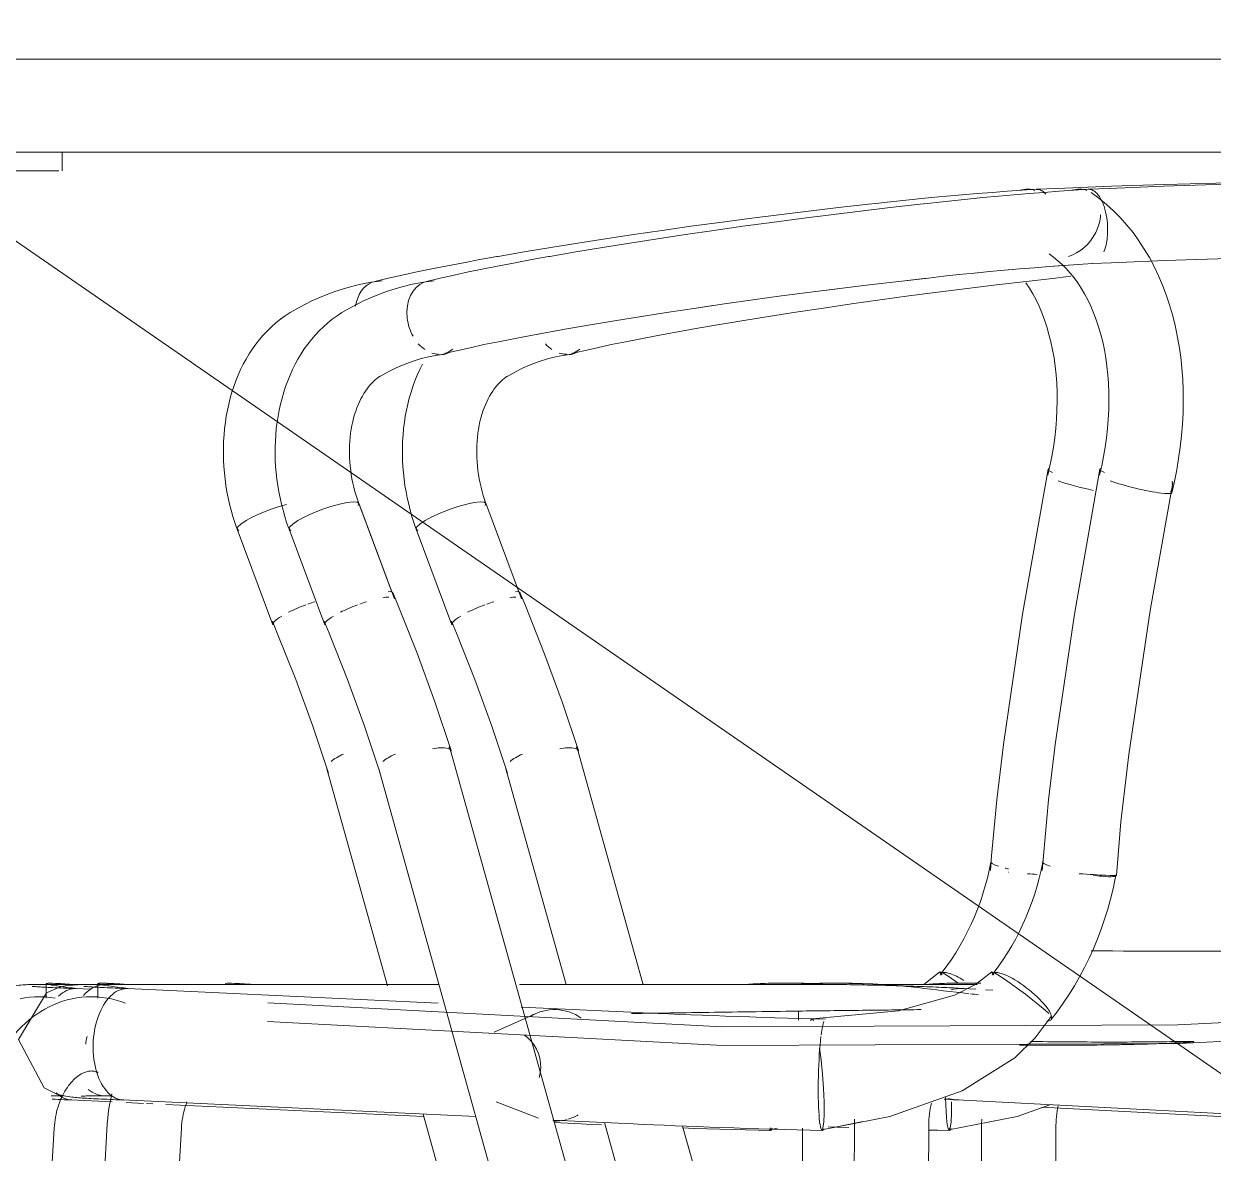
# Model space of a CAD drawing. Header units: inches. Extents: x 20230 to 40520, y -638 to 835.
# Drawn here: x 29269.24 to 29285.24, y 15.28 to 30.48 of the extents above; entities that cross this region are included whole.
import ezdxf

# ---------------------------------------------------------------- set-up
doc = ezdxf.new("R2010")
doc.units = ezdxf.units.IN
doc.header["$MEASUREMENT"] = 0
doc.layers.add('A-ANNO-KEYN', color=231, linetype='Continuous', lineweight=9)
doc.layers.add('I-FURN', color=30, linetype='Continuous', lineweight=9)

# ---------------------------------------------------------------- blocks, each defined once
blk = doc.blocks.new('HermanMiller_Collection_Air-Chair_SideChair_Arms - Arms-460524-Elevation - South')
at = {"layer": 'I-FURN'}
for p, q in [((26211.856, 27.021), (26211.711, 27)), ((26209.904, 23.678), (26209.927, 23.661)), ((26209.905, 23.677), (26210.384, 22.392)), ((26211.111, 20.451), (26211.924, 17.534)), ((26219.359, 17.72), (26219.141, 17.551)), ((26207.333, 17.563), (26207.333, 17.367)), ((26208.058, 17.552), (26207.388, 17.552)), ((26207.93, 17.487), (26207.73, 17.496)), ((26214.329, 17.552), (26213.704, 17.551)), ((26215.57, 17.552), (26215.353, 17.552)), ((26207.561, 16.052), (26207.399, 16.052)), ((26207.666, 15.997), (26208.221, 15.971)), ((26208.41, 15.962), (26208.644, 15.951)), ((26208.681, 15.95), (26208.769, 15.946)), ((26208.942, 15.938), (26212.416, 15.774)), ((26220.724, 15.902), (26225.082, 15.675)), ((26212.405, 15.808), (26216.254, 2)), ((26214.17, 15.692), (26214.533, 15.675)), ((26217.071, 15.597), (26217.088, 15.622)), ((26217.173, 15.617), (26217.071, 15.597)), ((26217.511, 15.62), (26217.483, 9.953))]:
    blk.add_line(p, q, dxfattribs=at)
at = {"layer": 'I-FURN', "flags": 128}
for points in [[(26226.402, 28.335), (26226.196, 28.34), (26225.62, 28.35), (26225.018, 28.353), (26224.392, 28.352), (26223.743, 28.345), (26223.072, 28.332), (26222.38, 28.314), (26221.668, 28.291), (26220.937, 28.263), (26220.66, 28.251)], [(26220.658, 28.251), (26220.463, 28.238), (26220.265, 28.224), (26220.064, 28.209), (26219.861, 28.193), (26219.656, 28.176), (26219.449, 28.158), (26219.24, 28.139), (26219.031, 28.118), (26218.821, 28.097), (26218.61, 28.075), (26218.535, 28.066)], [(26213.414, 27.348), (26213.765, 27.409), (26214.123, 27.468), (26214.488, 27.527), (26214.86, 27.585), (26215.237, 27.642), (26215.62, 27.698), (26216.008, 27.753), (26216.399, 27.806), (26216.794, 27.858), (26217.192, 27.909), (26217.592, 27.958), (26217.993, 28.005), (26218.396, 28.051), (26218.535, 28.066)], [(26211.755, 27.012), (26211.936, 27.054), (26212.124, 27.096), (26212.32, 27.138), (26212.523, 27.18), (26212.732, 27.222), (26212.948, 27.263), (26213.169, 27.304), (26213.397, 27.345), (26213.414, 27.348)], [(26211.711, 27), (26211.544, 26.968), (26211.378, 26.926), (26211.215, 26.874), (26211.055, 26.814), (26210.898, 26.744), (26210.744, 26.666), (26210.616, 26.592)], [(26220.516, 26.991), (26220.563, 26.918), (26220.609, 26.842), (26220.652, 26.761), (26220.692, 26.676), (26220.73, 26.587), (26220.765, 26.495), (26220.797, 26.399), (26220.826, 26.299), (26220.852, 26.196), (26220.875, 26.091), (26220.894, 25.982), (26220.909, 25.87), (26220.922, 25.756), (26220.93, 25.64), (26220.935, 25.521), (26220.936, 25.401), (26220.934, 25.279), (26220.927, 25.156), (26220.917, 25.032), (26220.903, 24.907), (26220.886, 24.781), (26220.864, 24.655), (26220.839, 24.529), (26220.81, 24.402)], [(26210.616, 26.592), (26210.55, 26.55), (26210.486, 26.504), (26210.425, 26.455), (26210.366, 26.402), (26210.309, 26.348), (26210.255, 26.29), (26210.204, 26.23), (26210.155, 26.167), (26210.109, 26.102), (26210.065, 26.036), (26210.024, 25.967), (26209.986, 25.896), (26209.95, 25.824), (26209.917, 25.75), (26209.886, 25.675), (26209.858, 25.598), (26209.833, 25.52), (26209.81, 25.441), (26209.79, 25.361), (26209.772, 25.28), (26209.757, 25.197), (26209.744, 25.115), (26209.734, 25.031), (26209.726, 24.947), (26209.72, 24.863), (26209.718, 24.778), (26209.717, 24.693), (26209.719, 24.607), (26209.724, 24.522), (26209.731, 24.437), (26209.74, 24.352), (26209.752, 24.267), (26209.766, 24.182), (26209.783, 24.098), (26209.802, 24.015), (26209.823, 23.932), (26209.846, 23.85), (26209.872, 23.768), (26209.9, 23.688), (26209.904, 23.678)], [(26220.813, 24.486), (26220.471, 22.535), (26220.212, 20.78)], [(26210.565, 24.011), (26210.468, 23.984), (26210.346, 23.942), (26210.225, 23.894), (26210.115, 23.844), (26210.022, 23.793)], [(26210.022, 23.793), (26209.953, 23.747), (26209.913, 23.708), (26209.904, 23.679), (26209.904, 23.678)], [(26211.132, 20.394), (26210.921, 21.025), (26210.691, 21.653), (26210.443, 22.279), (26210.377, 22.438)], [(26220.212, 20.78), (26220.123, 20.034), (26220.054, 19.284), (26220.04, 19.086)], [(26220.045, 19.197), (26220.023, 19.09), (26219.998, 18.983), (26219.969, 18.877), (26219.938, 18.771), (26219.903, 18.667), (26219.864, 18.563), (26219.823, 18.461), (26219.778, 18.361), (26219.731, 18.262), (26219.681, 18.166), (26219.628, 18.071), (26219.572, 17.979), (26219.514, 17.889), (26219.453, 17.802), (26219.39, 17.718), (26219.371, 17.694)], [(26219.389, 17.681), (26219.362, 17.711), (26219.362, 17.721)], [(26219.362, 17.721), (26219.389, 17.711), (26219.441, 17.681), (26219.515, 17.633), (26219.606, 17.57)], [(26206.266, 16.809), (26206.639, 17.439), (26206.817, 17.514), (26206.892, 17.532), (26206.936, 17.538), (26206.968, 17.542), (26206.993, 17.544), (26207.017, 17.546), (26207.039, 17.547), (26207.062, 17.548), (26207.085, 17.549), (26207.109, 17.55), (26207.134, 17.55), (26207.16, 17.551), (26207.187, 17.551), (26207.216, 17.552), (26207.246, 17.552), (26207.277, 17.552), (26207.31, 17.552), (26207.344, 17.552), (26207.379, 17.552), (26207.388, 17.552)], [(26207.143, 17.526), (26207.146, 17.526), (26207.153, 17.526), (26207.163, 17.525), (26207.176, 17.523), (26207.191, 17.522), (26207.209, 17.521), (26207.23, 17.52), (26207.252, 17.518), (26207.276, 17.517), (26207.302, 17.515), (26207.33, 17.514), (26207.359, 17.512), (26207.39, 17.51), (26207.423, 17.509), (26207.456, 17.507), (26207.492, 17.506), (26207.528, 17.504), (26207.566, 17.502), (26207.605, 17.501), (26207.644, 17.499), (26207.685, 17.498), (26207.727, 17.496), (26207.728, 17.496)], [(26207.31, 17.385), (26207.244, 17.387), (26207.179, 17.385), (26207.113, 17.38), (26207.048, 17.371), (26206.984, 17.359)], [(26207.452, 17.369), (26207.387, 17.378), (26207.321, 17.384), (26207.31, 17.385)], [(26207.414, 16.008), (26207.453, 16.006), (26207.492, 16.004), (26207.533, 16.002), (26207.575, 16.001), (26207.617, 15.999), (26207.661, 15.998), (26207.668, 15.997)], [(26214.533, 15.675), (26214.668, 15.669), (26214.807, 15.663)], [(26215.897, 15.621), (26216.056, 15.615), (26216.225, 15.61), (26216.396, 15.604), (26216.568, 15.599), (26216.743, 15.594), (26216.918, 15.589), (26217.079, 15.585)]]:
    blk.add_lwpolyline(points, dxfattribs=at)
at = {"layer": 'I-FURN'}
for centre, major_axis, ratio, start_param, end_param in [((26220.415, 27.793), (0.282, 0.413), 0.716528, 0.185746, 0.709345), ((26211.871, 26.525), (-0.116, 0.486), 0.74611, 0.096646, 1.080879), ((26221.305, 24.392), (-0.491, 0.093), 0.137076, 6.030341, 6.283185), ((26221.305, 24.392), (-0.491, 0.093), 0.137076, 0.008955, 0.532553), ((26221.296, 24.285), (-0.486, 0.118), 0.11091, 0.809563, 1.85676), ((26210.853, 22.567), (0.468, 0.175), 0.191458, 1.558762, 2.082361), ((26210.853, 22.567), (0.468, 0.175), 0.191458, 1.296963, 1.495509), ((26210.853, 22.567), (0.468, 0.175), 0.191458, 2.34416, 3.141593), ((26211.593, 20.585), (0.482, 0.134), 0.301377, 2.051225, 2.306833), ((26211.593, 20.585), (0.482, 0.134), 0.301377, 2.306833, 2.568633), ((26220.536, 19.106), (-0.492, 0.091), 0.107353, 6.170071, 6.955469), ((26220.536, 19.106), (-0.492, 0.091), 0.107353, 0.934083, 1.04809), ((26220.538, 19.052), (-0.499, 0.035), 0.020295, 1.037396, 1.046794), ((26220.538, 19.052), (-0.499, 0.035), 0.020295, 1.570393, 1.832193), ((26219.764, 17.385), (-0.393, 0.31), 0.26753, 5.651962, 6.437361), ((26219.764, 17.385), (-0.393, 0.31), 0.26753, 5.128364, 5.651962), ((26213.027, 101.858), (0, 84.692), 0.707107, 3.05175, 3.053597), ((26217.099, 16.334), (0.02, 0.75), 0.096081, 2.904588, 3.166388), ((26217.099, 16.334), (0.02, 0.75), 0.096081, 3.166388, 3.428187)]:
    blk.add_ellipse(centre, major_axis=major_axis, ratio=ratio, start_param=start_param, end_param=end_param, dxfattribs=at)
for points, knots in [([(26220.784, 28.184), (26220.768, 28.202), (26220.735, 28.232), (26220.692, 28.251), (26220.668, 28.249), (26220.66, 28.249)], [-0.4285714, -0.4285714, -0.4285714, -0.4285714, -0.2857143, -0.1428571, -0.0815679, -0.0815679, -0.0815679, -0.0815679]), ([(26217.64, 17.563), (26217.542, 17.567), (26217.319, 17.572), (26217.006, 17.568), (26216.832, 17.558), (26216.758, 17.552)], [-0.5605666, -0.5605666, -0.5605666, -0.5605666, -0.4, -0.2, -0.0201682, -0.0201682, -0.0201682, -0.0201682])]:
    blk.add_open_spline(points, degree=3, knots=knots, dxfattribs=at)
for points in [[(26207.749, 17.548), (26207.652, 17.555), (26207.485, 17.566), (26207.34, 17.57), (26207.319, 17.56), (26207.422, 17.539), (26207.567, 17.519), (26207.654, 17.508)], [(26207.717, 17.496), (26207.644, 17.495), (26207.568, 17.459), (26207.501, 17.393)], [(26207.469, 16.095), (26207.533, 16.03), (26207.607, 15.996), (26207.68, 15.997)]]:
    blk.add_open_spline(points, degree=3, dxfattribs=at)
blk = doc.blocks.new('Falcon 7700 Series Pedestal Base - 36_ Square Top x 30_ - Wheelchair Height-V20-Elevation - South')
at = {"layer": 'I-FURN'}
for p, q in [((26207.547, 28.5), (26207.547, 28.75)), ((26207.505, 28.5), (26205.789, 28.5))]:
    blk.add_line(p, q, dxfattribs=at)
blk = doc.blocks.new('HermanMiller_Collection_Air-Chair_SideChair_Arms - Arms-V21-Elevation - South')
at = {"layer": 'I-FURN'}
for p, q in [((26221.12, 27.08), (26221.053, 27.072)), ((26214.283, 26.014), (26214.379, 26.027)), ((26213.73, 22.742), (26213.25, 24.026)), ((26212.313, 23.678), (26212.336, 23.661)), ((26212.313, 23.677), (26212.793, 22.392)), ((26215.368, 17.546), (26214.483, 20.719)), ((26213.52, 20.451), (26214.328, 17.55)), ((26210.524, 17.552), (26209.797, 17.552)), ((26219.357, 17.552), (26218.516, 17.552)), ((26214.845, 15.695), (26218.151, 3.837)), ((26208.155, 15.676), (26207.361, 2)), ((26208.362, 2), (26209.154, 15.618)), ((26218.169, 7.497), (26215.897, 15.645)), ((26219.92, 15.65), (26219.853, 2)), ((26220.853, 2), (26220.92, 15.645))]:
    blk.add_line(p, q, dxfattribs=at)
at = {"layer": 'I-FURN', "flags": 128}
for points in [[(26215.996, 26.363), (26216.341, 26.423), (26216.694, 26.482), (26217.054, 26.54), (26217.42, 26.597), (26217.793, 26.653), (26218.171, 26.708), (26218.554, 26.762), (26218.941, 26.815), (26219.331, 26.867), (26219.725, 26.917), (26220.12, 26.965), (26220.517, 27.012), (26220.915, 27.057), (26221.053, 27.072)], [(26214.395, 26.039), (26214.567, 26.079), (26214.748, 26.119), (26214.935, 26.16), (26215.131, 26.2), (26215.333, 26.24), (26215.542, 26.281), (26215.758, 26.321), (26215.979, 26.36), (26215.996, 26.363)], [(26213.543, 25.737), (26213.647, 25.796), (26213.753, 25.849), (26213.86, 25.895), (26213.968, 25.935), (26214.078, 25.969), (26214.188, 25.996), (26214.283, 26.014)], [(26212.395, 25.896), (26212.359, 25.824), (26212.326, 25.75), (26212.295, 25.675), (26212.267, 25.598), (26212.242, 25.52), (26212.219, 25.441), (26212.199, 25.361), (26212.181, 25.28), (26212.165, 25.197), (26212.153, 25.115), (26212.142, 25.031), (26212.135, 24.947), (26212.129, 24.863), (26212.127, 24.778), (26212.126, 24.693), (26212.128, 24.607), (26212.133, 24.522), (26212.14, 24.437), (26212.149, 24.352), (26212.161, 24.267), (26212.175, 24.182), (26212.192, 24.098), (26212.211, 24.015), (26212.232, 23.932), (26212.255, 23.85), (26212.281, 23.768), (26212.309, 23.688), (26212.313, 23.678)], [(26213.251, 24.025), (26213.232, 24.078), (26213.215, 24.132), (26213.199, 24.186), (26213.185, 24.242), (26213.172, 24.298), (26213.16, 24.354), (26213.151, 24.411), (26213.142, 24.468), (26213.136, 24.525), (26213.131, 24.582), (26213.128, 24.639), (26213.126, 24.696), (26213.126, 24.752), (26213.128, 24.808), (26213.131, 24.863), (26213.136, 24.917), (26213.142, 24.971), (26213.15, 25.023), (26213.159, 25.074), (26213.17, 25.124), (26213.182, 25.173), (26213.196, 25.22), (26213.21, 25.266), (26213.226, 25.31), (26213.243, 25.352), (26213.261, 25.393), (26213.28, 25.431), (26213.3, 25.468), (26213.32, 25.502), (26213.341, 25.535), (26213.362, 25.565), (26213.384, 25.594), (26213.406, 25.62), (26213.429, 25.644), (26213.451, 25.666), (26213.474, 25.686), (26213.496, 25.704), (26213.518, 25.721), (26213.54, 25.735), (26213.543, 25.737)], [(26213.094, 24.038), (26212.993, 24.016), (26212.877, 23.984), (26212.754, 23.942)], [(26213.251, 24.025), (26213.228, 24.042), (26213.175, 24.046), (26213.094, 24.038)], [(26213.242, 23.995), (26213.251, 24.024), (26213.251, 24.025)], [(26212.754, 23.942), (26212.634, 23.894), (26212.524, 23.844), (26212.431, 23.793)], [(26212.431, 23.793), (26212.362, 23.747), (26212.322, 23.708), (26212.313, 23.679), (26212.313, 23.678)], [(26214.494, 20.698), (26214.274, 21.355), (26214.035, 22.009), (26213.777, 22.66), (26213.708, 22.826)], [(26213.541, 20.394), (26213.33, 21.025), (26213.1, 21.653), (26212.852, 22.279), (26212.786, 22.438)], [(26219.863, 17.548), (26219.818, 17.549), (26219.773, 17.55), (26219.729, 17.55), (26219.686, 17.551), (26219.644, 17.551), (26219.603, 17.552), (26219.563, 17.552), (26219.524, 17.552), (26219.486, 17.552), (26219.45, 17.552), (26219.414, 17.552), (26219.38, 17.552), (26219.355, 17.552)], [(26208.216, 16.078), (26208.201, 16.013), (26208.188, 15.948), (26208.177, 15.882), (26208.168, 15.815), (26208.161, 15.749), (26208.156, 15.682), (26208.155, 15.676)], [(26209.154, 15.618), (26209.156, 15.655), (26209.16, 15.692), (26209.165, 15.729), (26209.171, 15.765), (26209.178, 15.801), (26209.186, 15.836), (26209.195, 15.871), (26209.205, 15.905), (26209.216, 15.938), (26209.228, 15.97)], [(26219.48, 15.597), (26219.497, 15.622), (26219.509, 15.697), (26219.515, 15.816), (26219.514, 15.97)], [(26220.838, 15.933), (26220.396, 15.777), (26219.48, 15.597)], [(26220.948, 15.918), (26220.941, 15.882), (26220.935, 15.846), (26220.93, 15.809), (26220.926, 15.772), (26220.923, 15.734), (26220.921, 15.696), (26220.92, 15.658), (26220.92, 15.645)], [(26219.922, 15.737), (26219.92, 15.671), (26219.92, 15.65)], [(26217.853, 15.637), (26217.972, 15.633), (26218.134, 15.627)], [(26219.207, 15.592), (26219.327, 15.589), (26219.488, 15.585)]]:
    blk.add_lwpolyline(points, dxfattribs=at)
at = {"layer": 'I-FURN'}
for centre, major_axis, ratio, start_param, end_param in [((26214.279, 26.525), (-0.116, 0.486), 0.74611, 2.191041, 2.45284), ((26214.279, 26.525), (-0.116, 0.486), 0.74611, 3.238238, 3.500038), ((26214.279, 26.525), (-0.116, 0.486), 0.74611, 2.71464, 2.976439), ((26214.322, 26.524), (-0.057, 0.497), 0.711436, 2.914489, 3.176288), ((26214.322, 26.524), (-0.057, 0.497), 0.711436, 3.176288, 3.438088), ((26213.262, 22.567), (0.468, 0.175), 0.191458, 0.511565, 0.773364), ((26213.247, 22.632), (0.461, 0.194), 0.144221, 6.220526, 6.744124), ((26213.262, 22.567), (0.468, 0.175), 0.191458, 1.558762, 2.082361), ((26213.262, 22.567), (0.468, 0.175), 0.191458, 1.296963, 1.495509), ((26213.262, 22.567), (0.468, 0.175), 0.191458, 2.34416, 3.141593), ((26214.001, 20.585), (0.482, 0.134), 0.301377, 2.051225, 2.306833), ((26214.017, 20.546), (0.476, 0.152), 0.239355, 0.740351, 1.000511), ((26214.017, 20.546), (0.476, 0.152), 0.239355, 6.237561, 7.02296), ((26214.001, 20.585), (0.482, 0.134), 0.301377, 6.233824, 6.495623), ((26214.001, 20.585), (0.482, 0.134), 0.301377, 2.306833, 2.568633), ((26219.508, 16.334), (0.02, 0.75), 0.096081, 1.989878, 3.166388), ((26219.508, 16.334), (0.02, 0.75), 0.096081, 3.166388, 3.428187)]:
    blk.add_ellipse(centre, major_axis=major_axis, ratio=ratio, start_param=start_param, end_param=end_param, dxfattribs=at)
for points, knots in [([(26210.109, 17.551), (26210.033, 17.557), (26209.886, 17.566), (26209.747, 17.57), (26209.74, 17.563), (26209.749, 17.558)], [-0.9652904, -0.9652904, -0.9652904, -0.9652904, -0.8, -0.6, -0.4, -0.4, -0.4, -0.4]), ([(26219.909, 17.567), (26219.857, 17.568), (26219.684, 17.571), (26219.421, 17.569), (26219.254, 17.558), (26219.183, 17.553)], [-0.4845248, -0.4845248, -0.4845248, -0.4845248, -0.4, -0.2, -0.032871, -0.032871, -0.032871, -0.032871])]:
    blk.add_open_spline(points, degree=3, knots=knots, dxfattribs=at)
blk = doc.blocks.new('Falcon 7700 Series Pedestal Base - 36_ Square Top x 30_ - Wheelchair Height-V23-Elevation - South')
at = {"layer": 'I-FURN'}
for p, q in [((26199.015, 30), (26224.041, 30)), ((26224.041, 28.75), (26199.015, 28.75))]:
    blk.add_line(p, q, dxfattribs=at)
blk = doc.blocks.new('HermanMiller_Collection_Air-Chair_SideChair_Arms - Arms-V24-Elevation - South')
at = {"layer": 'I-FURN'}
for p, q in [((26212.553, 27.021), (26212.408, 27)), ((26212.571, 26.014), (26212.667, 26.027)), ((26212.018, 22.742), (26211.538, 24.026)), ((26210.601, 23.678), (26210.624, 23.661)), ((26210.602, 23.677), (26211.081, 22.392)), ((26217.989, 2), (26212.771, 20.719)), ((26211.808, 20.451), (26216.951, 2)), ((26208.03, 17.563), (26208.03, 17.367)), ((26212.608, 17.3), (26208.427, 17.496)), ((26217.645, 17.552), (26213.704, 17.551)), ((26219.84, 17.487), (26219.674, 17.496)), ((26220.07, 17.475), (26219.97, 17.48)), ((26213.916, 17.157), (26213.361, 16.908)), ((26215.3, 17.173), (26213.726, 17.247)), ((26217.455, 17.07), (26217.455, 17.193)), ((26217.637, 17.091), (26217.619, 17.066)), ((26217.66, 17.066), (26217.637, 17.091)), ((26208.221, 16.052), (26208.084, 16.052)), ((26208.363, 15.997), (26213.113, 15.774)), ((26213.387, 15.972), (26213.956, 15.754)), ((26219.591, 15.998), (26225.779, 15.675)), ((26214.149, 15.726), (26215.23, 15.675)), ((26206.65, 2), (26207.442, 15.618)), ((26218.208, 15.65), (26218.141, 2)), ((26219.141, 2), (26219.208, 15.645))]:
    blk.add_line(p, q, dxfattribs=at)
at = {"layer": 'I-FURN', "flags": 128}
for points in [[(26228.935, 28.25), (26228.466, 28.28), (26227.969, 28.306), (26227.444, 28.326), (26226.893, 28.34), (26226.317, 28.35), (26225.715, 28.353), (26225.089, 28.352), (26224.44, 28.345), (26223.769, 28.332), (26223.077, 28.314), (26222.365, 28.291), (26221.634, 28.263), (26221.357, 28.251)], [(26221.355, 28.251), (26221.16, 28.238), (26220.962, 28.224), (26220.761, 28.209), (26220.558, 28.193), (26220.353, 28.176), (26220.146, 28.158), (26219.937, 28.139), (26219.728, 28.118), (26219.518, 28.097), (26219.307, 28.075), (26219.232, 28.066)], [(26221.394, 28.206), (26221.498, 28.13), (26221.599, 28.048), (26221.695, 27.961), (26221.787, 27.868), (26221.875, 27.77), (26221.957, 27.667), (26222.036, 27.559), (26222.109, 27.447), (26222.178, 27.331), (26222.242, 27.211), (26222.301, 27.088), (26222.355, 26.961), (26222.404, 26.83), (26222.449, 26.697), (26222.488, 26.561), (26222.523, 26.422), (26222.553, 26.281), (26222.578, 26.138), (26222.599, 25.993), (26222.615, 25.845), (26222.625, 25.697), (26222.632, 25.547), (26222.633, 25.395), (26222.63, 25.243), (26222.622, 25.09), (26222.609, 24.936), (26222.592, 24.782), (26222.571, 24.628), (26222.545, 24.474), (26222.514, 24.32), (26222.479, 24.167)], [(26214.111, 27.348), (26214.462, 27.409), (26214.82, 27.468), (26215.185, 27.527), (26215.557, 27.585), (26215.934, 27.642), (26216.317, 27.698), (26216.705, 27.753), (26217.096, 27.806), (26217.491, 27.858), (26217.889, 27.909), (26218.289, 27.958), (26218.69, 28.005), (26219.093, 28.051), (26219.232, 28.066)], [(26220.829, 27.38), (26220.889, 27.337), (26220.947, 27.29), (26221.003, 27.239), (26221.058, 27.183), (26221.111, 27.123), (26221.163, 27.059), (26221.213, 26.991), (26221.26, 26.918), (26221.306, 26.842), (26221.349, 26.761), (26221.389, 26.676), (26221.427, 26.587), (26221.462, 26.495), (26221.494, 26.399), (26221.523, 26.299), (26221.549, 26.196), (26221.572, 26.091), (26221.591, 25.982), (26221.606, 25.87), (26221.619, 25.756), (26221.627, 25.64), (26221.632, 25.521), (26221.633, 25.401), (26221.63, 25.279), (26221.624, 25.156), (26221.614, 25.032), (26221.6, 24.907), (26221.583, 24.781), (26221.561, 24.655), (26221.536, 24.529), (26221.507, 24.402)], [(26212.452, 27.012), (26212.633, 27.054), (26212.821, 27.096), (26213.017, 27.138), (26213.22, 27.18), (26213.429, 27.222), (26213.645, 27.263), (26213.866, 27.304), (26214.094, 27.345), (26214.111, 27.348)], [(26221.41, 27.252), (26221.22, 27.24), (26221.026, 27.226), (26220.83, 27.212), (26220.632, 27.196), (26220.431, 27.179), (26220.228, 27.162), (26220.025, 27.143), (26219.82, 27.123), (26219.614, 27.102), (26219.408, 27.08), (26219.341, 27.072)], [(26228.854, 27.253), (26228.4, 27.283), (26227.917, 27.307), (26227.404, 27.327), (26226.864, 27.341), (26226.297, 27.35), (26225.704, 27.353), (26225.087, 27.352), (26224.445, 27.344), (26223.781, 27.332), (26223.096, 27.314), (26222.39, 27.291), (26221.665, 27.263), (26221.408, 27.252)], [(26214.284, 26.363), (26214.629, 26.423), (26214.982, 26.482), (26215.342, 26.54), (26215.709, 26.597), (26216.081, 26.653), (26216.459, 26.708), (26216.842, 26.762), (26217.229, 26.815), (26217.619, 26.867), (26218.013, 26.917), (26218.408, 26.965), (26218.805, 27.012), (26219.203, 27.057), (26219.341, 27.072)], [(26212.408, 27), (26212.241, 26.968), (26212.075, 26.926), (26211.912, 26.874), (26211.752, 26.814), (26211.595, 26.744), (26211.441, 26.666), (26211.313, 26.592)], [(26211.313, 26.592), (26211.247, 26.55), (26211.183, 26.504), (26211.122, 26.455), (26211.063, 26.402), (26211.006, 26.348), (26210.952, 26.29), (26210.901, 26.23), (26210.852, 26.167), (26210.806, 26.102), (26210.762, 26.036), (26210.721, 25.967), (26210.683, 25.896), (26210.647, 25.824), (26210.614, 25.75), (26210.583, 25.675), (26210.555, 25.598), (26210.53, 25.52), (26210.507, 25.441), (26210.487, 25.361), (26210.469, 25.28), (26210.454, 25.197), (26210.441, 25.115), (26210.43, 25.031), (26210.423, 24.947), (26210.417, 24.863), (26210.415, 24.778), (26210.414, 24.693), (26210.416, 24.607), (26210.421, 24.522), (26210.428, 24.437), (26210.437, 24.352), (26210.449, 24.267), (26210.463, 24.182), (26210.48, 24.098), (26210.499, 24.015), (26210.52, 23.932), (26210.543, 23.85), (26210.569, 23.768), (26210.597, 23.688), (26210.601, 23.678)], [(26212.684, 26.039), (26212.856, 26.079), (26213.036, 26.119), (26213.224, 26.16), (26213.419, 26.2), (26213.621, 26.24), (26213.83, 26.281), (26214.046, 26.321), (26214.267, 26.36), (26214.284, 26.363)], [(26211.831, 25.737), (26211.935, 25.796), (26212.041, 25.849), (26212.148, 25.895), (26212.256, 25.935), (26212.366, 25.969), (26212.476, 25.996), (26212.571, 26.014)], [(26211.539, 24.025), (26211.52, 24.078), (26211.503, 24.132), (26211.487, 24.186), (26211.473, 24.242), (26211.46, 24.298), (26211.448, 24.354), (26211.439, 24.411), (26211.431, 24.468), (26211.424, 24.525), (26211.419, 24.582), (26211.416, 24.639), (26211.414, 24.696), (26211.414, 24.752), (26211.416, 24.808), (26211.419, 24.863), (26211.424, 24.917), (26211.43, 24.971), (26211.438, 25.023), (26211.448, 25.074), (26211.458, 25.124), (26211.47, 25.173), (26211.484, 25.22), (26211.499, 25.266), (26211.514, 25.31), (26211.531, 25.352), (26211.549, 25.393), (26211.568, 25.431), (26211.588, 25.468), (26211.608, 25.502), (26211.629, 25.535), (26211.65, 25.565), (26211.672, 25.594), (26211.694, 25.62), (26211.717, 25.644), (26211.739, 25.666), (26211.762, 25.686), (26211.784, 25.704), (26211.806, 25.721), (26211.828, 25.735), (26211.831, 25.737)], [(26221.51, 24.486), (26221.168, 22.535), (26220.909, 20.78)], [(26221.9, 20.647), (26222.189, 22.582), (26222.493, 24.299)], [(26211.382, 24.038), (26211.281, 24.016), (26211.165, 23.984), (26211.043, 23.942)], [(26211.539, 24.025), (26211.516, 24.042), (26211.463, 24.046), (26211.382, 24.038)], [(26211.53, 23.995), (26211.539, 24.024), (26211.539, 24.025)], [(26211.043, 23.942), (26210.922, 23.894), (26210.812, 23.844), (26210.719, 23.793)], [(26210.719, 23.793), (26210.65, 23.747), (26210.61, 23.708), (26210.601, 23.679), (26210.601, 23.678)], [(26212.782, 20.698), (26212.562, 21.355), (26212.323, 22.009), (26212.065, 22.66), (26211.996, 22.826)], [(26211.829, 20.394), (26211.618, 21.025), (26211.388, 21.653), (26211.14, 22.279), (26211.074, 22.438)], [(26220.909, 20.78), (26220.82, 20.034), (26220.751, 19.284), (26220.736, 19.086)], [(26221.734, 19.017), (26221.795, 19.739), (26221.876, 20.458), (26221.9, 20.647)], [(26220.742, 19.197), (26220.72, 19.09), (26220.695, 18.983), (26220.666, 18.877), (26220.635, 18.771), (26220.6, 18.667), (26220.561, 18.563), (26220.52, 18.461), (26220.475, 18.361), (26220.428, 18.262), (26220.378, 18.166), (26220.325, 18.071), (26220.269, 17.979), (26220.21, 17.889), (26220.15, 17.802), (26220.087, 17.718), (26220.068, 17.694)], [(26220.853, 17.075), (26220.937, 17.185), (26221.018, 17.298), (26221.095, 17.414), (26221.168, 17.533), (26221.238, 17.655), (26221.304, 17.779), (26221.366, 17.905), (26221.424, 18.033), (26221.479, 18.164), (26221.529, 18.296), (26221.575, 18.429), (26221.617, 18.565), (26221.655, 18.701), (26221.688, 18.838), (26221.717, 18.976), (26221.725, 19.015)], [(26220.056, 17.72), (26219.838, 17.551), (26219.557, 17.407), (26218.802, 17.196), (26217.691, 17.092), (26217.637, 17.091)], [(26220.086, 17.681), (26220.059, 17.711), (26220.059, 17.721)], [(26220.059, 17.721), (26220.086, 17.711), (26220.138, 17.681), (26220.212, 17.633), (26220.303, 17.57), (26220.404, 17.498), (26220.508, 17.42)], [(26206.963, 16.809), (26207.336, 17.439), (26207.514, 17.514), (26207.589, 17.532), (26207.633, 17.538), (26207.665, 17.542), (26207.69, 17.544), (26207.714, 17.546), (26207.736, 17.547), (26207.759, 17.548), (26207.782, 17.549), (26207.806, 17.55), (26207.831, 17.55), (26207.857, 17.551), (26207.884, 17.551), (26207.913, 17.552), (26207.943, 17.552), (26207.974, 17.552), (26208.007, 17.552), (26208.041, 17.552), (26208.076, 17.552), (26208.085, 17.552)], [(26207.84, 17.526), (26207.843, 17.526), (26207.849, 17.526), (26207.86, 17.525), (26207.873, 17.523), (26207.888, 17.522), (26207.906, 17.521), (26207.927, 17.52), (26207.949, 17.518), (26207.973, 17.517), (26207.999, 17.515), (26208.027, 17.514), (26208.056, 17.512), (26208.087, 17.51), (26208.119, 17.509), (26208.153, 17.507), (26208.189, 17.506), (26208.225, 17.504), (26208.263, 17.502), (26208.302, 17.501), (26208.341, 17.499), (26208.382, 17.498), (26208.424, 17.496), (26208.425, 17.496)], [(26212.608, 17.551), (26210.21, 17.55), (26208.085, 17.552)], [(26219.687, 17.495), (26219.662, 17.497), (26219.636, 17.498), (26219.608, 17.5), (26219.579, 17.502), (26219.549, 17.504), (26219.518, 17.505), (26219.485, 17.507), (26219.451, 17.509), (26219.416, 17.511), (26219.379, 17.512), (26219.342, 17.514), (26219.303, 17.516), (26219.263, 17.518), (26219.222, 17.519), (26219.181, 17.521), (26219.138, 17.523), (26219.094, 17.524), (26219.05, 17.526), (26219.005, 17.527), (26218.959, 17.529), (26218.913, 17.53), (26218.866, 17.532), (26218.819, 17.533), (26218.771, 17.535), (26218.723, 17.536), (26218.675, 17.537), (26218.627, 17.539), (26218.578, 17.54), (26218.53, 17.541), (26218.481, 17.542), (26218.433, 17.543), (26218.385, 17.544), (26218.337, 17.545), (26218.29, 17.546), (26218.243, 17.547), (26218.197, 17.548), (26218.151, 17.548), (26218.106, 17.549), (26218.061, 17.55), (26218.017, 17.55), (26217.974, 17.551), (26217.932, 17.551), (26217.891, 17.552), (26217.851, 17.552), (26217.812, 17.552), (26217.774, 17.552), (26217.738, 17.552), (26217.702, 17.552), (26217.668, 17.552), (26217.643, 17.552)], [(26208.007, 17.385), (26207.941, 17.387), (26207.875, 17.385), (26207.81, 17.38), (26207.745, 17.371), (26207.681, 17.359), (26207.617, 17.343), (26207.555, 17.325), (26207.493, 17.303), (26207.433, 17.278), (26207.374, 17.25), (26207.317, 17.22), (26207.261, 17.187), (26207.206, 17.152), (26207.154, 17.114), (26207.103, 17.074), (26207.054, 17.031), (26207.006, 16.987)], [(26208.4, 17.298), (26208.339, 17.321), (26208.276, 17.34), (26208.213, 17.356), (26208.149, 17.369), (26208.084, 17.378), (26208.018, 17.384), (26208.007, 17.385)], [(26210.314, 17.303), (26216.428, 16.982), (26222.562, 17.006), (26226.364, 17.195)], [(26220.508, 17.42), (26220.609, 17.342), (26220.7, 17.27), (26220.774, 17.207), (26220.826, 17.159)], [(26215.3, 17.173), (26215.433, 17.167), (26215.57, 17.161), (26215.711, 17.155), (26215.857, 17.149), (26216.006, 17.143), (26216.159, 17.137), (26216.315, 17.132), (26216.475, 17.126), (26216.637, 17.12), (26216.802, 17.115), (26216.97, 17.109), (26217.139, 17.104), (26217.31, 17.098), (26217.483, 17.093), (26217.657, 17.088), (26217.817, 17.084)], [(26210.31, 17.053), (26216.438, 16.731), (26222.586, 16.757), (26226.365, 16.945)], [(26220.856, 17.12), (26220.641, 16.832), (26220.365, 16.565), (26219.659, 16.122), (26218.684, 15.777), (26217.768, 15.597)], [(26206.963, 16.809), (26207.305, 16.16), (26207.478, 16.077), (26207.553, 16.056), (26207.596, 16.047), (26207.627, 16.042), (26207.653, 16.038), (26207.677, 16.035), (26207.699, 16.033), (26207.722, 16.031), (26207.745, 16.029), (26207.768, 16.027), (26207.793, 16.025), (26207.819, 16.023), (26207.847, 16.022), (26207.875, 16.02), (26207.905, 16.018), (26207.936, 16.016), (26207.969, 16.014), (26208.003, 16.013), (26208.038, 16.011), (26208.074, 16.009), (26208.111, 16.008), (26208.15, 16.006), (26208.189, 16.004), (26208.23, 16.002), (26208.272, 16.001), (26208.314, 15.999), (26208.358, 15.998), (26208.365, 15.997)], [(26217.78, 16.344), (26217.761, 16.537), (26217.74, 16.696)], [(26207.442, 15.618), (26207.444, 15.655), (26207.448, 15.692), (26207.453, 15.729), (26207.459, 15.765), (26207.466, 15.801), (26207.474, 15.836), (26207.483, 15.871), (26207.493, 15.905), (26207.504, 15.938), (26207.516, 15.97), (26207.528, 16.002), (26207.542, 16.032), (26207.556, 16.061), (26207.57, 16.09), (26207.586, 16.117), (26207.601, 16.142), (26207.618, 16.167), (26207.634, 16.19), (26207.651, 16.212), (26207.668, 16.233), (26207.686, 16.252), (26207.703, 16.269), (26207.72, 16.286), (26207.737, 16.3), (26207.754, 16.314), (26207.771, 16.326), (26207.787, 16.337), (26207.803, 16.347), (26207.819, 16.355), (26207.834, 16.362), (26207.849, 16.368), (26207.863, 16.373), (26207.877, 16.378), (26207.891, 16.381), (26207.904, 16.383), (26207.916, 16.385), (26207.929, 16.386), (26207.941, 16.387), (26207.953, 16.386), (26207.954, 16.386)], [(26207.954, 16.386), (26207.966, 16.385), (26207.978, 16.384), (26207.991, 16.381), (26208.003, 16.378), (26208.016, 16.375), (26208.029, 16.37), (26208.031, 16.369)], [(26217.768, 15.597), (26217.785, 15.622), (26217.797, 15.697), (26217.803, 15.816), (26217.802, 15.97), (26217.794, 16.151), (26217.78, 16.344)], [(26207.804, 16.048), (26207.806, 16.049), (26207.813, 16.049), (26207.823, 16.049), (26207.836, 16.05), (26207.852, 16.05), (26207.87, 16.051), (26207.89, 16.051), (26207.913, 16.051), (26207.937, 16.052), (26207.963, 16.052), (26207.991, 16.052), (26208.02, 16.052), (26208.051, 16.052), (26208.083, 16.052)], [(26219.577, 15.999), (26219.56, 16), (26219.541, 16.001), (26219.519, 16.003), (26219.496, 16.004), (26219.47, 16.006), (26219.443, 16.007), (26219.414, 16.009)], [(26219.244, 15.952), (26219.236, 15.918), (26219.229, 15.882), (26219.223, 15.846), (26219.218, 15.809), (26219.214, 15.772), (26219.211, 15.734), (26219.209, 15.696), (26219.208, 15.658), (26219.208, 15.645)], [(26218.21, 15.737), (26218.208, 15.671), (26218.208, 15.65)], [(26215.23, 15.675), (26215.365, 15.669), (26215.504, 15.663), (26215.648, 15.657), (26215.796, 15.65), (26215.947, 15.644), (26216.102, 15.638), (26216.26, 15.633), (26216.422, 15.627), (26216.586, 15.621), (26216.753, 15.615), (26216.922, 15.61), (26217.093, 15.604), (26217.265, 15.599), (26217.44, 15.594), (26217.615, 15.589), (26217.776, 15.585)]]:
    blk.add_lwpolyline(points, dxfattribs=at)
at = {"layer": 'I-FURN'}
for centre, major_axis, ratio, start_param, end_param in [((26221.112, 27.793), (0.282, 0.413), 0.716528, 0.185746, 0.709345), ((26221.112, 27.793), (0.282, 0.413), 0.716528, 4.898135, 5.421734), ((26221.112, 27.793), (0.282, 0.413), 0.716528, 3.850938, 4.898135), ((26212.568, 26.525), (-0.116, 0.486), 0.74611, 0.096646, 1.405643), ((26212.568, 26.525), (-0.116, 0.486), 0.74611, 1.405643, 1.929241), ((26212.568, 26.525), (-0.116, 0.486), 0.74611, 2.191041, 2.45284), ((26212.568, 26.525), (-0.116, 0.486), 0.74611, 3.238238, 3.500038), ((26212.568, 26.525), (-0.116, 0.486), 0.74611, 2.71464, 2.938317), ((26212.61, 26.524), (-0.057, 0.497), 0.711436, 2.914489, 3.176288), ((26212.61, 26.524), (-0.057, 0.497), 0.711436, 3.176288, 3.438088), ((26222.002, 24.392), (-0.491, 0.093), 0.137076, 6.030341, 6.283185), ((26222.002, 24.392), (-0.491, 0.093), 0.137076, 0.008955, 0.532553), ((26221.993, 24.285), (-0.486, 0.118), 0.11091, 0.809563, 2.380359), ((26221.993, 24.285), (-0.486, 0.118), 0.11091, 2.380359, 3.427556), ((26222.002, 24.392), (-0.491, 0.093), 0.137076, 2.937112, 3.416539), ((26211.55, 22.567), (0.468, 0.175), 0.191458, 0.511565, 0.773364), ((26211.535, 22.632), (0.461, 0.194), 0.144221, 6.220526, 6.744124), ((26211.55, 22.567), (0.468, 0.175), 0.191458, 1.558762, 2.082361), ((26211.55, 22.567), (0.468, 0.175), 0.191458, 1.296963, 1.495509), ((26211.55, 22.567), (0.468, 0.175), 0.191458, 2.34416, 3.141593), ((26212.29, 20.585), (0.482, 0.134), 0.301377, 2.051225, 2.306833), ((26212.305, 20.546), (0.476, 0.152), 0.239355, 0.739774, 1.001574), ((26212.305, 20.546), (0.476, 0.152), 0.239355, 6.237561, 7.02296), ((26212.29, 20.585), (0.482, 0.134), 0.301377, 6.233824, 6.495623), ((26212.29, 20.585), (0.482, 0.134), 0.301377, 2.306833, 2.568633), ((26221.233, 19.106), (-0.492, 0.091), 0.107353, 6.170071, 6.955469), ((26221.235, 19.052), (-0.499, 0.035), 0.020295, 1.570393, 2.355791), ((26221.233, 19.106), (-0.492, 0.091), 0.107353, 1.981281, 2.24308), ((26221.233, 19.106), (-0.492, 0.091), 0.107353, 2.24308, 3.290278), ((26221.235, 19.052), (-0.499, 0.035), 0.020295, 2.355791, 3.141189), ((26221.235, 19.052), (-0.499, 0.035), 0.020295, 3.141593, 3.402989), ((26220.461, 17.385), (-0.393, 0.31), 0.26753, 5.651962, 6.437361), ((26220.461, 17.385), (-0.393, 0.31), 0.26753, 4.081166, 5.651962), ((26213.724, 101.858), (0, 84.692), 0.707107, 3.05175, 3.053597), ((26224.433, 101.858), (0, 84.69), 0.707107, 3.051747, 3.063299), ((26224.433, 101.858), (0, 84.69), 0.707107, 3.063662, 3.065446), ((26220.461, 17.385), (-0.393, 0.31), 0.26753, 2.772169, 4.081166), ((26214.176, 16.463), (-0.021, 0.75), 0.90616, 6.224803, 6.748402), ((26214.176, 16.463), (-0.021, 0.75), 0.90616, 5.701205, 6.224803), ((26217.796, 16.334), (0.02, 0.75), 0.096081, 0.286594, 0.767091), ((26217.796, 16.334), (0.02, 0.75), 0.096081, 0, 0.024795), ((26208.216, 16.834), (0.185, 0.465), 0.644783, 1.78527, 2.005042), ((26213.534, 16.444), (-0.014, 0.5), 0.90616, 4.654007, 5.701205), ((26217.796, 16.334), (0.02, 0.75), 0.096081, 0.810193, 1.595591), ((26213.534, 16.444), (-0.014, 0.5), 0.90616, 4.392208, 4.654007), ((26217.796, 16.334), (0.02, 0.75), 0.096081, 1.595591, 3.166388), ((26214.176, 16.463), (-0.021, 0.75), 0.90616, 3.083211, 3.34501), ((26214.176, 16.463), (-0.021, 0.75), 0.90616, 3.37013, 3.595888), ((26217.796, 16.334), (0.02, 0.75), 0.096081, 3.166388, 3.428187)]:
    blk.add_ellipse(centre, major_axis=major_axis, ratio=ratio, start_param=start_param, end_param=end_param, dxfattribs=at)
for points, knots in [([(26221.609, 27.825), (26221.603, 27.881), (26221.582, 27.989), (26221.522, 28.139), (26221.449, 28.225), (26221.389, 28.249), (26221.365, 28.251), (26221.357, 28.251)], [-1, -1, -1, -1, -0.7857143, -0.5714286, -0.2857143, -0.1428571, -0.0815679, -0.0815679, -0.0815679, -0.0815679]), ([(26221.393, 18.003), (26222.168, 18), (26223.75, 17.997), (26225.287, 18.001), (26226.074, 18.004)], [-0.9052569, -0.9052569, -0.9052569, -0.9052569, -0.5, -0.0683485, -0.0683485, -0.0683485, -0.0683485]), ([(26219.061, 17.51), (26218.931, 17.527), (26218.604, 17.555), (26218.096, 17.573), (26217.693, 17.568), (26217.507, 17.557), (26217.431, 17.55)], [-1, -1, -1, -1, -0.7, -0.4, -0.2, 0, 0, 0, 0]), ([(26215.208, 17.16), (26215.328, 17.162), (26215.638, 17.167), (26216.167, 17.175), (26216.796, 17.184), (26217.234, 17.19), (26217.455, 17.193)], [-0.9171893, -0.9171893, -0.9171893, -0.9171893, -0.75, -0.5, -0.25, 0, 0, 0, 0]), ([(26217.455, 17.193), (26217.739, 17.197), (26218.289, 17.203), (26218.843, 17.21), (26219.106, 17.213)], [-1, -1, -1, -1, -0.5, -0.0445875, -0.0445875, -0.0445875, -0.0445875]), ([(26221.707, 16.74), (26221.39, 16.735), (26220.963, 16.732), (26220.537, 16.733), (26220.428, 16.733)], [-1, -1, -1, -1, -0.5, -0.3283493, -0.3283493, -0.3283493, -0.3283493]), ([(26222.774, 16.781), (26222.774, 16.78), (26222.741, 16.776), (26222.603, 16.767), (26222.395, 16.758), (26222.15, 16.75), (26221.904, 16.743), (26221.765, 16.741), (26221.707, 16.74)], [-0.7499517, -0.7499517, -0.7499517, -0.7499517, -0.625, -0.5, -0.375, -0.25, -0.125, 0, 0, 0, 0])]:
    blk.add_open_spline(points, degree=3, knots=knots, dxfattribs=at)
for points in [[(26221.566, 27.411), (26221.588, 27.466), (26221.618, 27.598), (26221.617, 27.751), (26221.609, 27.825)], [(26208.414, 17.496), (26208.341, 17.495), (26208.189, 17.424), (26208.016, 17.135), (26207.968, 16.873), (26207.965, 16.742)], [(26208.446, 17.548), (26208.349, 17.555), (26208.182, 17.566), (26208.037, 17.57), (26208.016, 17.56), (26208.119, 17.539), (26208.264, 17.519), (26208.351, 17.508)], [(26219.651, 17.496), (26219.604, 17.497), (26219.556, 17.491), (26219.509, 17.479)], [(26207.965, 16.742), (26207.961, 16.611), (26207.996, 16.35), (26208.156, 16.065), (26208.304, 15.996), (26208.377, 15.997)], [(26220.578, 16.784), (26220.617, 16.784), (26220.653, 16.784), (26220.686, 16.783)], [(26220.686, 16.783), (26221.003, 16.779), (26221.638, 16.774), (26222.273, 16.779), (26222.591, 16.784)], [(26222.591, 16.784), (26222.649, 16.784), (26222.741, 16.785), (26222.774, 16.783), (26222.774, 16.781)], [(26219.474, 16.017), (26219.52, 16.004), (26219.567, 15.998), (26219.614, 15.997)]]:
    blk.add_open_spline(points, degree=3, dxfattribs=at)
blk = doc.blocks.new('HermanMiller_Collection_Air-Chair_SideChair_Arms - Arms-V25-Elevation - South')
at = {"layer": 'I-FURN'}
for p, q in [((26221.355, 28.251), (26221.261, 28.244)), ((26229.847, 27.627), (26229.849, 27.605)), ((26218.916, 27.025), (26219.188, 27.055)), ((26219.203, 27.057), (26219.341, 27.072)), ((26219.614, 27.102), (26219.408, 27.08)), ((26220.228, 27.162), (26220.025, 27.143)), ((26214.284, 26.363), (26214.629, 26.423)), ((26221.556, 24.627), (26221.536, 24.529)), ((26227.466, 24.353), (26227.45, 24.228)), ((26211.988, 22.822), (26211.539, 24.025)), ((26210.601, 23.678), (26211.081, 22.392)), ((26210.624, 23.661), (26210.601, 23.678)), ((26211.808, 20.451), (26211.827, 20.381)), ((26227.006, 17.8), (26226.986, 17.889)), ((26220.086, 17.711), (26220.059, 17.721)), ((26227.079, 17.551), (26227.053, 17.631)), ((26208.03, 17.565), (26208.03, 17.4)), ((26212.608, 17.551), (26210.524, 17.55)), ((26215.57, 17.552), (26213.704, 17.551)), ((26227.105, 17.42), (26227.077, 17.342)), ((26207.374, 17.25), (26207.317, 17.22)), ((26206.963, 16.809), (26207.129, 17.089)), ((26226.216, 15.857), (26226.357, 15.88)), ((26218.326, 15.707), (26217.768, 15.597))]:
    blk.add_line(p, q, dxfattribs=at)
at = {"layer": 'I-FURN', "flags": 128}
for points in [[(26228.934, 28.25), (26228.466, 28.28), (26227.969, 28.306), (26227.444, 28.326), (26226.893, 28.34), (26226.317, 28.35), (26225.715, 28.353), (26225.089, 28.352), (26224.44, 28.345), (26223.769, 28.332), (26223.077, 28.314), (26222.365, 28.291), (26221.634, 28.263), (26221.357, 28.251)], [(26221.16, 28.238), (26220.962, 28.224), (26220.761, 28.209), (26220.558, 28.193), (26220.353, 28.176), (26220.146, 28.158), (26219.937, 28.139), (26219.728, 28.118), (26219.518, 28.097), (26219.307, 28.075)], [(26229.847, 27.627), (26229.791, 27.817), (26229.697, 27.954), (26229.598, 28.041), (26229.507, 28.098), (26229.421, 28.137), (26229.338, 28.167), (26229.255, 28.191), (26229.169, 28.211), (26229.08, 28.228)], [(26214.111, 27.348), (26214.462, 27.409), (26214.82, 27.468), (26215.185, 27.527), (26215.557, 27.585), (26215.934, 27.642), (26216.317, 27.698), (26216.705, 27.753), (26217.096, 27.806), (26217.491, 27.858), (26217.889, 27.909), (26218.289, 27.958), (26218.69, 28.005), (26219.093, 28.051), (26219.232, 28.066)], [(26229.849, 27.605), (26229.827, 27.389), (26229.751, 27.218), (26229.656, 27.092), (26229.555, 26.996), (26229.447, 26.915), (26229.332, 26.843), (26229.208, 26.776), (26229.073, 26.712), (26228.926, 26.648), (26228.767, 26.586), (26228.595, 26.523), (26228.41, 26.461), (26228.274, 26.418)], [(26212.452, 27.012), (26212.633, 27.054), (26212.821, 27.096), (26213.017, 27.138), (26213.22, 27.18), (26213.429, 27.222), (26213.645, 27.263), (26213.866, 27.304), (26214.094, 27.345), (26214.111, 27.348)], [(26221.008, 27.225), (26220.83, 27.212), (26220.632, 27.196), (26220.431, 27.179), (26220.284, 27.166)], [(26212.408, 27), (26212.241, 26.968), (26212.075, 26.926), (26211.912, 26.874), (26211.752, 26.814), (26211.595, 26.744), (26211.441, 26.666), (26211.313, 26.592)], [(26217.229, 26.815), (26217.619, 26.867), (26217.979, 26.912)], [(26221.213, 26.991), (26221.26, 26.918), (26221.306, 26.842), (26221.349, 26.761), (26221.389, 26.676), (26221.427, 26.587), (26221.462, 26.495), (26221.494, 26.399), (26221.523, 26.299), (26221.549, 26.196), (26221.572, 26.091), (26221.591, 25.982)], [(26215.427, 26.553), (26215.709, 26.597), (26216.081, 26.653), (26216.302, 26.685)], [(26211.183, 26.504), (26211.122, 26.455), (26211.063, 26.402), (26211.006, 26.348), (26210.952, 26.29), (26210.901, 26.23), (26210.852, 26.167), (26210.806, 26.102), (26210.762, 26.036), (26210.721, 25.967), (26210.683, 25.896), (26210.647, 25.824), (26210.614, 25.75), (26210.583, 25.675), (26210.555, 25.598), (26210.53, 25.52), (26210.507, 25.441), (26210.487, 25.361), (26210.469, 25.28), (26210.454, 25.197), (26210.441, 25.115), (26210.43, 25.031), (26210.423, 24.947), (26210.417, 24.863), (26210.415, 24.778), (26210.414, 24.693), (26210.416, 24.607), (26210.421, 24.522), (26210.428, 24.437), (26210.437, 24.352), (26210.449, 24.267), (26210.463, 24.182), (26210.48, 24.098), (26210.499, 24.015), (26210.52, 23.932), (26210.543, 23.85), (26210.569, 23.768), (26210.597, 23.688), (26210.601, 23.678)], [(26212.748, 26.054), (26212.856, 26.079), (26213.036, 26.119), (26213.224, 26.16), (26213.419, 26.2), (26213.621, 26.24), (26213.83, 26.281), (26214.046, 26.321), (26214.267, 26.36)], [(26228.27, 26.372), (26228.2, 26.27), (26228.131, 26.164), (26228.065, 26.056), (26228.002, 25.944), (26227.941, 25.831), (26227.883, 25.715), (26227.828, 25.597), (26227.777, 25.477), (26227.728, 25.355), (26227.683, 25.233), (26227.642, 25.109), (26227.603, 24.984), (26227.579, 24.895)], [(26212.256, 25.935), (26212.366, 25.969), (26212.476, 25.996), (26212.571, 26.014)], [(26211.831, 25.737), (26211.935, 25.796), (26212.041, 25.849), (26212.148, 25.895)], [(26211.539, 24.025), (26211.52, 24.078), (26211.503, 24.132), (26211.487, 24.186), (26211.473, 24.242), (26211.46, 24.298), (26211.448, 24.354), (26211.439, 24.411), (26211.431, 24.468), (26211.424, 24.525), (26211.419, 24.582), (26211.416, 24.639), (26211.414, 24.696), (26211.414, 24.752), (26211.416, 24.808), (26211.419, 24.863), (26211.424, 24.917), (26211.43, 24.971), (26211.438, 25.023), (26211.448, 25.074), (26211.458, 25.124), (26211.47, 25.173), (26211.484, 25.22), (26211.499, 25.266), (26211.514, 25.31), (26211.531, 25.352), (26211.549, 25.393), (26211.568, 25.431), (26211.588, 25.468), (26211.608, 25.502), (26211.629, 25.535), (26211.65, 25.565), (26211.672, 25.594), (26211.694, 25.62), (26211.717, 25.644), (26211.739, 25.666), (26211.762, 25.686), (26211.784, 25.704), (26211.806, 25.721), (26211.828, 25.735)], [(26221.51, 24.486), (26221.168, 22.535), (26220.909, 20.78)], [(26227.039, 20.671), (26227.232, 22.606), (26227.444, 24.263)], [(26211.539, 24.025), (26211.539, 24.024), (26211.53, 23.995)], [(26210.601, 23.678), (26210.601, 23.679), (26210.61, 23.708)], [(26212.782, 20.698), (26212.562, 21.355), (26212.323, 22.009), (26212.065, 22.66), (26211.996, 22.826)], [(26220.909, 20.78), (26220.82, 20.034), (26220.751, 19.284), (26220.744, 19.189)], [(26226.954, 19.041), (26226.979, 19.763), (26227.024, 20.482), (26227.039, 20.671)], [(26226.969, 17.981), (26226.954, 18.076), (26226.942, 18.174), (26226.932, 18.274), (26226.925, 18.376), (26226.921, 18.48), (26226.92, 18.585), (26226.921, 18.692), (26226.925, 18.801), (26226.932, 18.91), (26226.942, 19.02), (26226.946, 19.052)], [(26220.21, 17.889), (26220.15, 17.802), (26220.087, 17.718), (26220.068, 17.694)], [(26220.056, 17.72), (26219.838, 17.551), (26219.723, 17.492)], [(26220.059, 17.721), (26220.059, 17.711), (26220.086, 17.681)], [(26207.191, 17.193), (26207.336, 17.439), (26207.514, 17.514), (26207.589, 17.532), (26207.633, 17.538), (26207.665, 17.542), (26207.69, 17.544), (26207.714, 17.546), (26207.736, 17.547), (26207.759, 17.548), (26207.782, 17.549), (26207.806, 17.55), (26207.831, 17.55), (26207.857, 17.551), (26207.884, 17.551), (26207.913, 17.552), (26207.943, 17.552), (26207.974, 17.552), (26208.007, 17.552), (26208.041, 17.552), (26208.076, 17.552), (26208.112, 17.552)], [(26207.84, 17.526), (26207.843, 17.526), (26207.849, 17.526), (26207.86, 17.525), (26207.873, 17.523), (26207.888, 17.522), (26207.906, 17.521), (26207.927, 17.52), (26207.949, 17.518)], [(26219.636, 17.498), (26219.608, 17.5), (26219.58, 17.502), (26219.549, 17.504), (26219.518, 17.505), (26219.485, 17.507), (26219.451, 17.509), (26219.416, 17.511), (26219.38, 17.512), (26219.342, 17.514), (26219.303, 17.516), (26219.263, 17.518), (26219.223, 17.519), (26219.181, 17.521), (26219.138, 17.523), (26219.094, 17.524), (26219.05, 17.526), (26219.005, 17.527), (26218.959, 17.529), (26218.913, 17.53), (26218.866, 17.532), (26218.819, 17.533), (26218.771, 17.535), (26218.723, 17.536), (26218.675, 17.537), (26218.627, 17.539), (26218.578, 17.54), (26218.53, 17.541), (26218.482, 17.542), (26218.433, 17.543), (26218.385, 17.544), (26218.338, 17.545)], [(26227.059, 17.57), (26227.099, 17.498), (26227.105, 17.42)], [(26227.102, 17.486), (26227.161, 17.262), (26227.217, 17.101), (26227.263, 17.001)], [(26207.103, 17.074), (26207.054, 17.031), (26207.006, 16.987), (26206.961, 16.941), (26206.917, 16.893), (26206.875, 16.843), (26206.835, 16.791), (26206.797, 16.738), (26206.761, 16.684), (26206.726, 16.628), (26206.694, 16.571), (26206.663, 16.513), (26206.635, 16.453), (26206.608, 16.393), (26206.583, 16.332), (26206.561, 16.269), (26206.54, 16.206), (26206.521, 16.143), (26206.504, 16.078), (26206.489, 16.013), (26206.476, 15.948), (26206.465, 15.882), (26206.456, 15.815), (26206.449, 15.749), (26206.444, 15.682), (26206.443, 15.676)], [(26207.238, 16.287), (26207.305, 16.16), (26207.478, 16.077), (26207.553, 16.056), (26207.596, 16.047), (26207.627, 16.042), (26207.653, 16.038), (26207.677, 16.035), (26207.699, 16.033), (26207.722, 16.031), (26207.745, 16.029), (26207.768, 16.027), (26207.793, 16.025), (26207.819, 16.023), (26207.847, 16.022), (26207.875, 16.02), (26207.905, 16.018), (26207.936, 16.016), (26207.969, 16.014), (26208.003, 16.013), (26208.038, 16.011), (26208.074, 16.009), (26208.111, 16.008), (26208.15, 16.006), (26208.189, 16.004), (26208.23, 16.002), (26208.272, 16.001)], [(26207.442, 15.618), (26207.444, 15.655), (26207.448, 15.692), (26207.453, 15.729), (26207.459, 15.765), (26207.466, 15.801), (26207.474, 15.836), (26207.483, 15.871), (26207.493, 15.905), (26207.504, 15.938), (26207.516, 15.97), (26207.528, 16.002), (26207.542, 16.032), (26207.556, 16.061), (26207.57, 16.09), (26207.586, 16.117), (26207.601, 16.142), (26207.618, 16.167)], [(26207.804, 16.048), (26207.806, 16.049), (26207.813, 16.049), (26207.823, 16.049), (26207.836, 16.05), (26207.852, 16.05), (26207.87, 16.051), (26207.89, 16.051), (26207.913, 16.051), (26207.937, 16.052), (26207.963, 16.052), (26207.991, 16.052), (26208.02, 16.052), (26208.051, 16.052)], [(26219.471, 16.006), (26219.443, 16.007), (26219.415, 16.009)], [(26219.244, 15.952), (26219.236, 15.918), (26219.229, 15.882), (26219.223, 15.846), (26219.218, 15.809), (26219.214, 15.772), (26219.211, 15.734), (26219.209, 15.696), (26219.208, 15.658), (26219.208, 15.645)], [(26218.21, 15.737), (26218.208, 15.671), (26218.208, 15.65)], [(26215.23, 15.675), (26215.365, 15.669), (26215.504, 15.663), (26215.648, 15.657), (26215.796, 15.65), (26215.897, 15.646)], [(26215.947, 15.644), (26216.102, 15.638), (26216.26, 15.633), (26216.422, 15.627), (26216.586, 15.621), (26216.753, 15.615), (26216.922, 15.61), (26217.093, 15.604), (26217.265, 15.599), (26217.44, 15.594), (26217.615, 15.589), (26217.776, 15.585)], [(26226.475, 15.632), (26226.4, 15.638), (26226.319, 15.644), (26226.231, 15.649), (26226.137, 15.655), (26226.036, 15.661), (26225.93, 15.667), (26225.818, 15.673)]]:
    blk.add_lwpolyline(points, dxfattribs=at)
at = {"layer": 'I-FURN'}
for centre, major_axis, ratio, start_param, end_param in [((26221.112, 27.793), (0.282, 0.413), 0.716528, 0.447546, 0.709345), ((26229.089, 27.793), (-0.241, 0.438), 0.575844, 5.968793, 6.230592), ((26212.61, 26.524), (-0.057, 0.497), 0.711436, 3.176288, 3.438088), ((26222.002, 24.392), (-0.491, 0.093), 0.137076, 6.030341, 6.283185), ((26226.953, 24.285), (-0.497, 0.057), 0.234229, 3.141593, 3.144319), ((26211.535, 22.632), (0.461, 0.194), 0.144221, 6.232605, 6.482325), ((26211.55, 22.567), (0.468, 0.175), 0.191458, 3.129558, 3.141593), ((26221.233, 19.106), (-0.492, 0.091), 0.107353, 6.170071, 6.431871), ((26226.454, 19.052), (-0.5, 0.01), 0.069551, 3.143411, 3.405211), ((26226.449, 19.106), (-0.497, 0.055), 0.180952, 3.012775, 3.274575), ((26226.454, 19.052), (-0.5, 0.01), 0.069551, 2.881612, 3.141593), ((26220.461, 17.385), (-0.393, 0.31), 0.26753, 5.913762, 6.437361), ((26226.608, 17.385), (0.471, 0.167), 0.596783, 6.229363, 6.283185), ((26226.932, 16.334), (0.202, 0.722), 0.995009, 5.525544, 5.747684), ((26226.932, 16.334), (0.202, 0.722), 0.995009, 4.962286, 5.485884), ((26226.932, 16.334), (0.202, 0.722), 0.995009, 4.700486, 4.962286), ((26226.932, 16.334), (0.202, 0.722), 0.995009, 4.176887, 4.677127), ((26217.796, 16.334), (0.02, 0.75), 0.096081, 3.166388, 3.428187)]:
    blk.add_ellipse(centre, major_axis=major_axis, ratio=ratio, start_param=start_param, end_param=end_param, dxfattribs=at)
for points in [[(26228.935, 28.25), (26228.903, 28.252), (26228.871, 28.25), (26228.84, 28.245)], [(26208.284, 16.015), (26208.262, 16.023), (26208.241, 16.034), (26208.22, 16.049)]]:
    blk.add_open_spline(points, degree=3, dxfattribs=at)
for points, knots in [([(26208.135, 17.552), (26208.066, 17.552), (26207.957, 17.52), (26207.867, 17.437), (26207.837, 17.403)], [0.0217238, 0.0217238, 0.0217238, 0.0217238, 0.2857143, 0.4285714, 0.4285714, 0.4285714, 0.4285714]), ([(26208.037, 17.56), (26208.023, 17.565), (26208.037, 17.572), (26208.174, 17.568), (26208.33, 17.558), (26208.409, 17.552)], [-0.6, -0.6, -0.6, -0.6, -0.4, -0.2, -0.0261504, -0.0261504, -0.0261504, -0.0261504]), ([(26217.703, 17.564), (26217.807, 17.567), (26218.038, 17.57), (26218.411, 17.56), (26218.761, 17.54), (26218.953, 17.521), (26219.036, 17.511)], [-0.8, -0.8, -0.8, -0.8, -0.6, -0.4, -0.2, -0.0186248, -0.0186248, -0.0186248, -0.0186248]), ([(26207.899, 16.138), (26207.916, 16.125), (26207.985, 16.078), (26208.059, 16.056), (26208.115, 16.053)], [0.7142857, 0.7142857, 0.7142857, 0.7142857, 0.7857143, 1, 1, 1, 1])]:
    blk.add_open_spline(points, degree=3, knots=knots, dxfattribs=at)

msp = doc.modelspace()

# ---------------------------------------------------------------- linework, layer by layer
at = {"layer": 'A-ANNO-KEYN', "color": 153}
msp.add_line((29241.013, 46.974), (29406.455, -67.308), dxfattribs=at)

# ---------------------------------------------------------------- block references
at = {"layer": 'I-FURN'}
for name in ['Falcon 7700 Series Pedestal Base - 36_ Square Top x 30_ - Wheelchair Height-V23-Elevation - South', 'Falcon 7700 Series Pedestal Base - 36_ Square Top x 30_ - Wheelchair Height-V20-Elevation - South', 'HermanMiller_Collection_Air-Chair_SideChair_Arms - Arms-460524-Elevation - South', 'HermanMiller_Collection_Air-Chair_SideChair_Arms - Arms-V24-Elevation - South', 'HermanMiller_Collection_Air-Chair_SideChair_Arms - Arms-V25-Elevation - South', 'HermanMiller_Collection_Air-Chair_SideChair_Arms - Arms-V21-Elevation - South']:
    msp.add_blockref(name, (3062.205, 0), dxfattribs=at)

doc.saveas('drawing.dxf')
